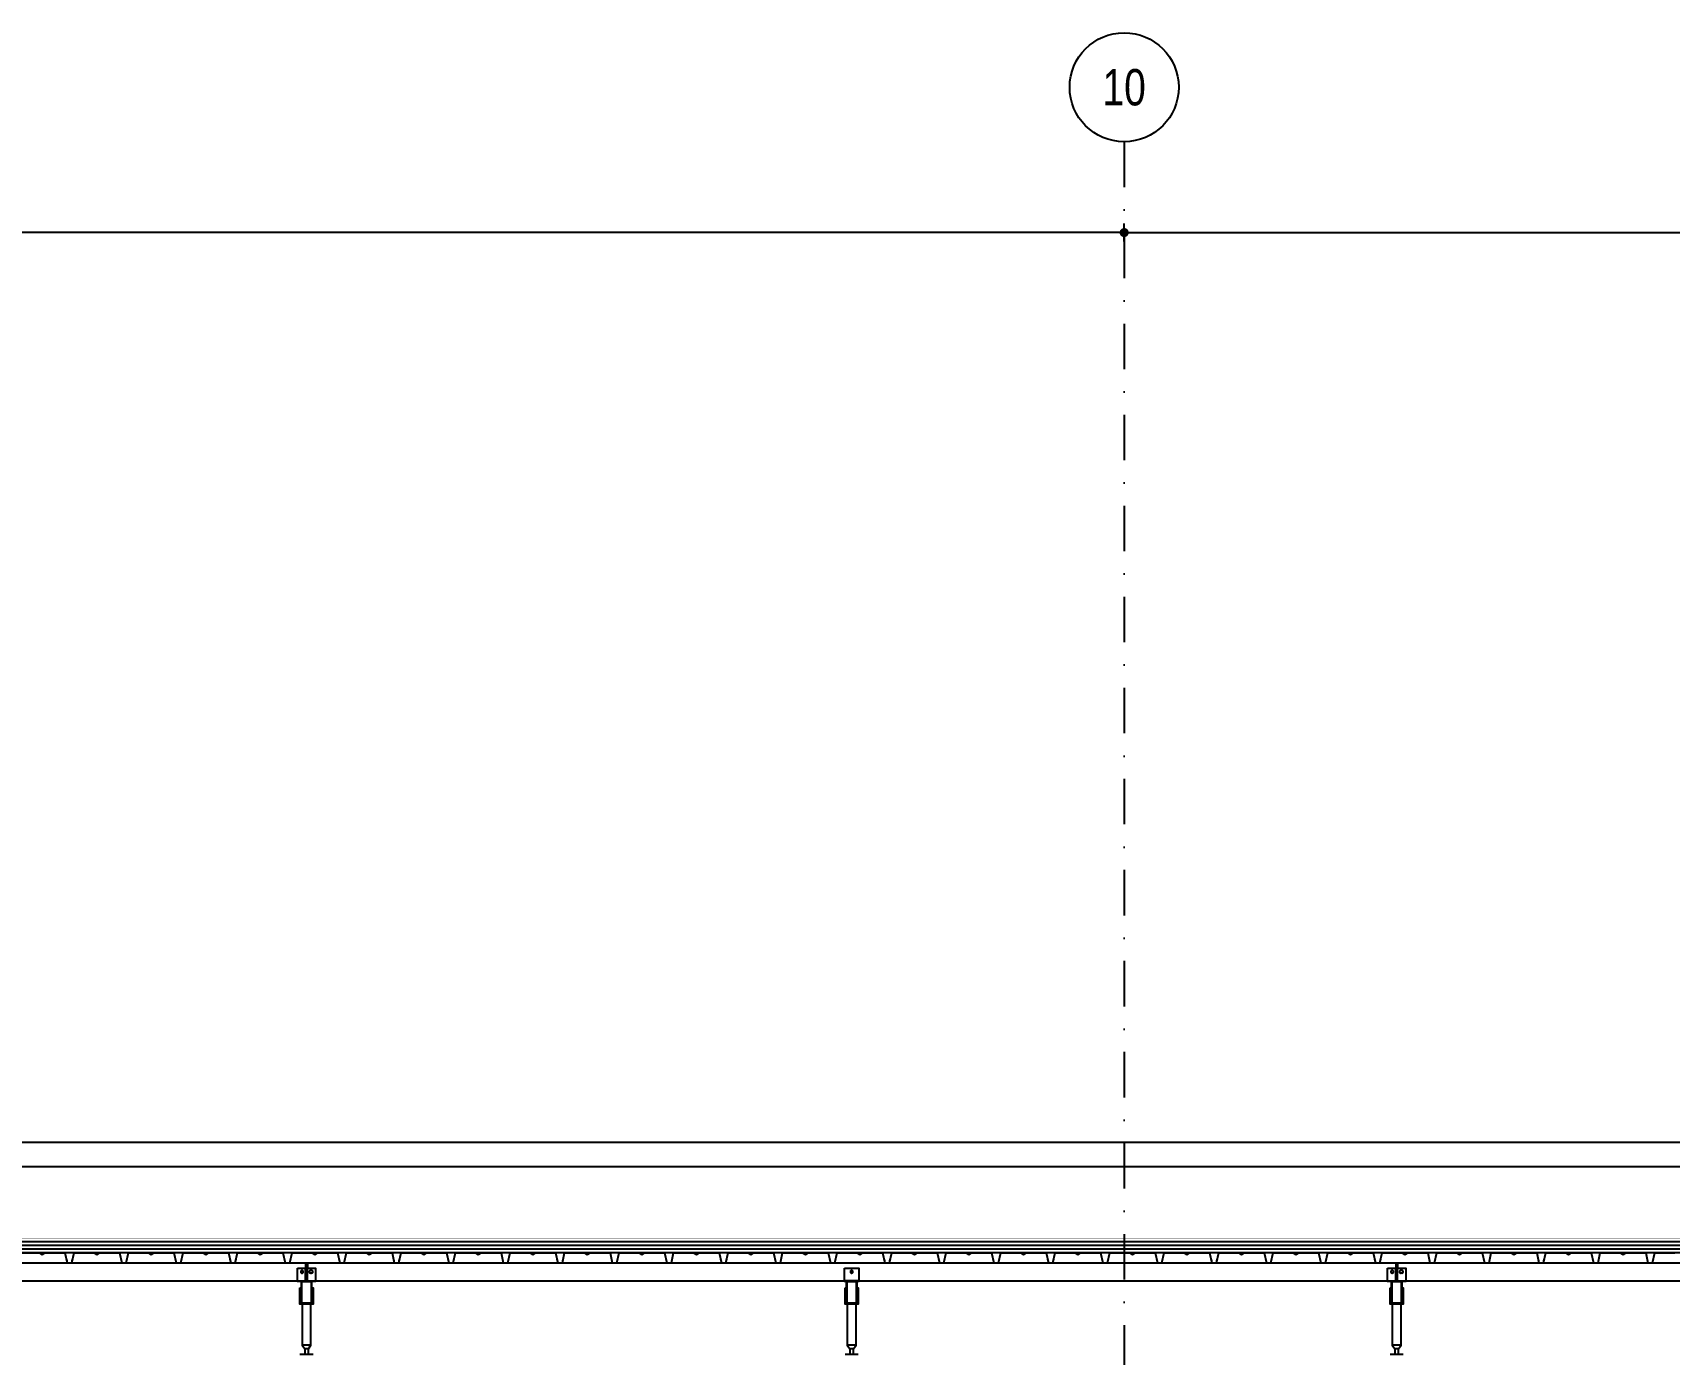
# Model space of a CAD drawing. Header units: centimetres. Extents: x 26569 to 160723, y -3143 to 14565.
# Drawn here: x 118707 to 119608, y -811 to -83 of the extents above; entities that cross this region are included whole.
import ezdxf
from ezdxf.enums import TextEntityAlignment as Align

# ---------------------------------------------------------------- set-up
doc = ezdxf.new("R2010")
doc.units = ezdxf.units.CM
doc.header["$LTSCALE"] = 100
doc.linetypes.add('DASHDOT2', pattern=[0.5, 0.25, -0.125, 0, -0.125])
doc.linetypes.add('HIDDEN', pattern=[9.525, 6.35, -3.175])
for name, color, linetype in [('A-ANNO-DIMS', 187, 'Continuous'), ('A-ANNO-GRID', 155, 'DASHDOT2'), ('A-ELEV-02', 253, 'Continuous'), ('A-ELEV-04', 250, 'Continuous'), ('A-WALL-INSL', 249, 'Continuous'), ('A-WALL-SNWPNL', 200, 'Continuous'), ('S-STEL', 3, 'Continuous')]:
    doc.layers.add(name, color=color, linetype=linetype)
doc.styles.add('Fields_100', font='act_simplex.shx', dxfattribs={"width": 0.8, "height": 20})
doc.linetypes.add('BATTING', pattern='A,0.00254,-2.54,[134,ltypeshp.shx,S=2.54,R=0,X=-2.54,Y=0],-5.08,[134,ltypeshp.shx,S=2.54,R=180,X=2.54,Y=0],-2.54', length=10.16254)
doc.dimstyles.new('FIELDS_100', dxfattribs={"dimscale": 0, "dimtxt": 20, "dimasz": 5, "dimexe": 5, "dimexo": 5, "dimgap": 5, "dimtad": 0, "dimdec": 0, "dimzin": 0, "dimdsep": 46, "dimtxsty": 'Fields_100', "dimblk": 'DOT', "dimcen": 0.09, "dimclrt": 50, "dimadec": 0, "dimazin": 0, "dimtfac": 1, "dimtdec": 0, "dimtix": 1, "dimtofl": 0, "dimtmove": 1, "dimatfit": 3, "dimfxl": 5, "dimfxlon": 1, "dimtolj": 1, "dimtzin": 0, "dimarcsym": 0})

# ---------------------------------------------------------------- blocks, each defined once
blk = doc.blocks.new('_Dot')
at = {"color": 0, "linetype": 'ByBlock', "lineweight": -2}
blk.add_line((-0.5, 0), (-1, 0), dxfattribs=at)
at = {"color": 0, "linetype": 'ByBlock', "const_width": 0.5}
blk.add_lwpolyline([(-0.25, 0, 1), (0.25, 0, 1)], format="xyb", close=True, dxfattribs=at)
blk = doc.blocks.new('*D480')
at = {"layer": 'A-ANNO-DIMS', "color": 0, "lineweight": -2, "transparency": 16777216}
for p, q in [((117507.73, -198.45), (117507.73, -188.45)), ((119307.73, -198.45), (119307.73, -188.45)), ((117512.73, -193.45), (118376.06, -193.45)), ((119302.73, -193.45), (118439.4, -193.45))]:
    blk.add_line(p, q, dxfattribs=at)
at = {"layer": 'DEFPOINTS', "color": 0, "transparency": 16777216}
for p in [(119307.73, -193.45), (117507.73, -1038.45), (119307.73, -1038.45)]:
    blk.add_point(p, dxfattribs=at)
at = {"layer": 'A-ANNO-DIMS', "color": 0, "lineweight": -2, "transparency": 16777216, "xscale": 5, "yscale": 5, "zscale": 5, "rotation": 180}
blk.add_blockref('_Dot', (117507.73, -193.45), dxfattribs=at)
at = {"layer": 'A-ANNO-DIMS', "color": 0, "lineweight": -2, "transparency": 16777216, "xscale": 5, "yscale": 5, "zscale": 5}
blk.add_blockref('_Dot', (119307.73, -193.45), dxfattribs=at)
at = {"layer": 'A-ANNO-DIMS', "color": 50, "transparency": 16777216, "insert": (118407.73, -193.45), "char_height": 20, "attachment_point": 5, "style": 'Fields_100'}
blk.add_mtext('\\A1;1800', dxfattribs=at)
blk = doc.blocks.new('*D481')
at = {"layer": 'A-ANNO-DIMS', "color": 0, "lineweight": -2, "transparency": 16777216}
for p, q in [((119307.73, -198.45), (119307.73, -188.45)), ((121107.73, -198.45), (121107.73, -188.45)), ((119312.73, -193.45), (120176.06, -193.45)), ((121102.73, -193.45), (120239.4, -193.45))]:
    blk.add_line(p, q, dxfattribs=at)
at = {"layer": 'DEFPOINTS', "color": 0, "transparency": 16777216}
for p in [(121107.73, -193.45), (119307.73, -1038.45), (121107.73, -1038.45)]:
    blk.add_point(p, dxfattribs=at)
at = {"layer": 'A-ANNO-DIMS', "color": 0, "lineweight": -2, "transparency": 16777216, "xscale": 5, "yscale": 5, "zscale": 5, "rotation": 180}
blk.add_blockref('_Dot', (119307.73, -193.45), dxfattribs=at)
at = {"layer": 'A-ANNO-DIMS', "color": 0, "lineweight": -2, "transparency": 16777216, "xscale": 5, "yscale": 5, "zscale": 5}
blk.add_blockref('_Dot', (121107.73, -193.45), dxfattribs=at)
at = {"layer": 'A-ANNO-DIMS', "color": 50, "transparency": 16777216, "insert": (120207.73, -193.45), "char_height": 20, "attachment_point": 5, "style": 'Fields_100'}
blk.add_mtext('\\A1;1800', dxfattribs=at)

msp = doc.modelspace()

# ---------------------------------------------------------------- linework, layer by layer
at = {"layer": 'A-ANNO-GRID'}
msp.add_lwpolyline([(119307.73, -143.45), (119307.73, -1876.54)], dxfattribs=at)
at = {"layer": 'A-ANNO-GRID', "linetype": 'Continuous', "ltscale": 10}
msp.add_circle((119307.73, -113.45), 30, dxfattribs=at)
at = {"layer": 'A-ELEV-02'}
for points in [[(113862.73, -760.44), (122930.23, -760.44)], [(118857.23, -760.44), (118857.23, -763.44)], [(118858.23, -760.44), (118858.23, -763.44)], [(118859.93, -764.74), (118859.91, -764.74), (118859.9, -764.74), (118859.88, -764.75), (118859.87, -764.75), (118859.85, -764.75), (118859.83, -764.75), (118859.82, -764.75), (118859.8, -764.76), (118859.79, -764.76), (118859.77, -764.76), (118859.75, -764.77), (118859.74, -764.77), (118859.72, -764.78), (118859.7, -764.78), (118859.69, -764.79), (118859.67, -764.79), (118859.66, -764.8), (118859.64, -764.81), (118859.62, -764.81), (118859.61, -764.82), (118859.59, -764.83), (118859.58, -764.84), (118859.56, -764.85), (118859.55, -764.86), (118859.53, -764.87), (118859.52, -764.88), (118859.5, -764.89), (118859.49, -764.9), (118859.47, -764.91), (118859.46, -764.92), (118859.45, -764.94), (118859.43, -764.95), (118859.42, -764.96), (118859.41, -764.98), (118859.4, -764.99), (118859.39, -765), (118859.38, -765.02), (118859.36, -765.03), (118859.35, -765.05), (118859.34, -765.06), (118859.33, -765.08), (118859.33, -765.09), (118859.32, -765.11), (118859.31, -765.12), (118859.3, -765.14), (118859.29, -765.15), (118859.29, -765.17), (118859.28, -765.19), (118859.27, -765.2), (118859.27, -765.22), (118859.26, -765.23), (118859.26, -765.25), (118859.25, -765.27), (118859.25, -765.28), (118859.24, -765.3), (118859.24, -765.32), (118859.24, -765.33), (118859.24, -765.35), (118859.23, -765.36), (118859.23, -765.38), (118859.23, -765.4), (118859.23, -765.41), (118859.23, -765.43), (118859.23, -765.44), (118859.23, -765.46), (118859.23, -765.48), (118859.23, -765.49), (118859.23, -765.51), (118859.23, -765.52), (118859.24, -765.54), (118859.24, -765.55), (118859.24, -765.57), (118859.24, -765.59), (118859.25, -765.6), (118859.25, -765.62), (118859.26, -765.64), (118859.26, -765.65), (118859.27, -765.67), (118859.27, -765.69), (118859.28, -765.7), (118859.29, -765.72), (118859.29, -765.73), (118859.3, -765.75), (118859.31, -765.77), (118859.32, -765.78), (118859.33, -765.8), (118859.33, -765.81), (118859.34, -765.83), (118859.35, -765.84), (118859.36, -765.86), (118859.38, -765.87), (118859.39, -765.89), (118859.4, -765.9), (118859.41, -765.91), (118859.42, -765.93), (118859.43, -765.94), (118859.45, -765.95), (118859.46, -765.96), (118859.47, -765.98), (118859.49, -765.99), (118859.5, -766), (118859.52, -766.01), (118859.53, -766.02), (118859.55, -766.03), (118859.56, -766.04), (118859.58, -766.05), (118859.59, -766.06), (118859.61, -766.07), (118859.62, -766.07), (118859.64, -766.08), (118859.66, -766.09), (118859.67, -766.09), (118859.69, -766.1), (118859.7, -766.11), (118859.72, -766.11), (118859.74, -766.12), (118859.75, -766.12), (118859.77, -766.13), (118859.79, -766.13), (118859.8, -766.13), (118859.82, -766.13), (118859.83, -766.14), (118859.85, -766.14), (118859.87, -766.14), (118859.88, -766.14), (118859.9, -766.14), (118859.91, -766.14), (118859.93, -766.14)], [(118860.53, -764.74), (118859.93, -764.74)], [(118860.53, -766.14), (118860.55, -766.14), (118860.56, -766.14), (118860.58, -766.14), (118860.59, -766.14), (118860.61, -766.14), (118860.62, -766.14), (118860.64, -766.13), (118860.66, -766.13), (118860.67, -766.13), (118860.69, -766.13), (118860.71, -766.12), (118860.72, -766.12), (118860.74, -766.11), (118860.76, -766.11), (118860.77, -766.1), (118860.79, -766.09), (118860.8, -766.09), (118860.82, -766.08), (118860.84, -766.07), (118860.85, -766.07), (118860.87, -766.06), (118860.88, -766.05), (118860.9, -766.04), (118860.91, -766.03), (118860.93, -766.02), (118860.94, -766.01), (118860.96, -766), (118860.97, -765.99), (118860.98, -765.98), (118861, -765.96), (118861.01, -765.95), (118861.02, -765.94), (118861.04, -765.93), (118861.05, -765.91), (118861.06, -765.9), (118861.07, -765.89), (118861.08, -765.87), (118861.1, -765.86), (118861.11, -765.84), (118861.12, -765.83), (118861.13, -765.81), (118861.13, -765.8), (118861.14, -765.78), (118861.15, -765.77), (118861.16, -765.75), (118861.17, -765.73), (118861.17, -765.72), (118861.18, -765.7), (118861.19, -765.69), (118861.19, -765.67), (118861.2, -765.65), (118861.2, -765.64), (118861.21, -765.62), (118861.21, -765.6), (118861.21, -765.59), (118861.22, -765.57), (118861.22, -765.55), (118861.22, -765.54), (118861.23, -765.52), (118861.23, -765.51), (118861.23, -765.49), (118861.23, -765.48), (118861.23, -765.46), (118861.23, -765.44), (118861.23, -765.43), (118861.23, -765.41), (118861.23, -765.4), (118861.23, -765.38), (118861.23, -765.36), (118861.22, -765.35), (118861.22, -765.33), (118861.22, -765.32), (118861.21, -765.3), (118861.21, -765.28), (118861.21, -765.27), (118861.2, -765.25), (118861.2, -765.23), (118861.19, -765.22), (118861.19, -765.2), (118861.18, -765.19), (118861.17, -765.17), (118861.17, -765.15), (118861.16, -765.14), (118861.15, -765.12), (118861.14, -765.11), (118861.13, -765.09), (118861.13, -765.08), (118861.12, -765.06), (118861.11, -765.05), (118861.1, -765.03), (118861.08, -765.02), (118861.07, -765), (118861.06, -764.99), (118861.05, -764.98), (118861.04, -764.96), (118861.02, -764.95), (118861.01, -764.94), (118861, -764.92), (118860.98, -764.91), (118860.97, -764.9), (118860.96, -764.89), (118860.94, -764.88), (118860.93, -764.87), (118860.91, -764.86), (118860.9, -764.85), (118860.88, -764.84), (118860.87, -764.83), (118860.85, -764.82), (118860.84, -764.81), (118860.82, -764.81), (118860.8, -764.8), (118860.79, -764.79), (118860.77, -764.79), (118860.76, -764.78), (118860.74, -764.78), (118860.72, -764.77), (118860.71, -764.77), (118860.69, -764.76), (118860.67, -764.76), (118860.66, -764.76), (118860.64, -764.75), (118860.62, -764.75), (118860.61, -764.75), (118860.59, -764.75), (118860.58, -764.75), (118860.56, -764.74), (118860.55, -764.74), (118860.53, -764.74)], [(119457.23, -760.44), (119457.23, -763.44)], [(119458.23, -760.44), (119458.23, -763.44)], [(119459.93, -764.74), (119459.91, -764.74), (119459.9, -764.74), (119459.88, -764.75), (119459.87, -764.75), (119459.85, -764.75), (119459.83, -764.75), (119459.82, -764.75), (119459.8, -764.76), (119459.79, -764.76), (119459.77, -764.76), (119459.75, -764.77), (119459.74, -764.77), (119459.72, -764.78), (119459.7, -764.78), (119459.69, -764.79), (119459.67, -764.79), (119459.66, -764.8), (119459.64, -764.81), (119459.62, -764.81), (119459.61, -764.82), (119459.59, -764.83), (119459.58, -764.84), (119459.56, -764.85), (119459.55, -764.86), (119459.53, -764.87), (119459.52, -764.88), (119459.5, -764.89), (119459.49, -764.9), (119459.47, -764.91), (119459.46, -764.92), (119459.45, -764.94), (119459.43, -764.95), (119459.42, -764.96), (119459.41, -764.98), (119459.4, -764.99), (119459.39, -765), (119459.38, -765.02), (119459.36, -765.03), (119459.35, -765.05), (119459.34, -765.06), (119459.33, -765.08), (119459.33, -765.09), (119459.32, -765.11), (119459.31, -765.12), (119459.3, -765.14), (119459.29, -765.15), (119459.29, -765.17), (119459.28, -765.19), (119459.27, -765.2), (119459.27, -765.22), (119459.26, -765.23), (119459.26, -765.25), (119459.25, -765.27), (119459.25, -765.28), (119459.24, -765.3), (119459.24, -765.32), (119459.24, -765.33), (119459.24, -765.35), (119459.23, -765.36), (119459.23, -765.38), (119459.23, -765.4), (119459.23, -765.41), (119459.23, -765.43), (119459.23, -765.44), (119459.23, -765.46), (119459.23, -765.48), (119459.23, -765.49), (119459.23, -765.51), (119459.23, -765.52), (119459.24, -765.54), (119459.24, -765.55), (119459.24, -765.57), (119459.24, -765.59), (119459.25, -765.6), (119459.25, -765.62), (119459.26, -765.64), (119459.26, -765.65), (119459.27, -765.67), (119459.27, -765.69), (119459.28, -765.7), (119459.29, -765.72), (119459.29, -765.73), (119459.3, -765.75), (119459.31, -765.77), (119459.32, -765.78), (119459.33, -765.8), (119459.33, -765.81), (119459.34, -765.83), (119459.35, -765.84), (119459.36, -765.86), (119459.38, -765.87), (119459.39, -765.89), (119459.4, -765.9), (119459.41, -765.91), (119459.42, -765.93), (119459.43, -765.94), (119459.45, -765.95), (119459.46, -765.96), (119459.47, -765.98), (119459.49, -765.99), (119459.5, -766), (119459.52, -766.01), (119459.53, -766.02), (119459.55, -766.03), (119459.56, -766.04), (119459.58, -766.05), (119459.59, -766.06), (119459.61, -766.07), (119459.62, -766.07), (119459.64, -766.08), (119459.66, -766.09), (119459.67, -766.09), (119459.69, -766.1), (119459.7, -766.11), (119459.72, -766.11), (119459.74, -766.12), (119459.75, -766.12), (119459.77, -766.13), (119459.79, -766.13), (119459.8, -766.13), (119459.82, -766.13), (119459.83, -766.14), (119459.85, -766.14), (119459.87, -766.14), (119459.88, -766.14), (119459.9, -766.14), (119459.91, -766.14), (119459.93, -766.14)], [(119460.53, -764.74), (119459.93, -764.74)], [(119460.53, -766.14), (119460.55, -766.14), (119460.56, -766.14), (119460.58, -766.14), (119460.59, -766.14), (119460.61, -766.14), (119460.62, -766.14), (119460.64, -766.13), (119460.66, -766.13), (119460.67, -766.13), (119460.69, -766.13), (119460.71, -766.12), (119460.72, -766.12), (119460.74, -766.11), (119460.76, -766.11), (119460.77, -766.1), (119460.79, -766.09), (119460.8, -766.09), (119460.82, -766.08), (119460.84, -766.07), (119460.85, -766.07), (119460.87, -766.06), (119460.88, -766.05), (119460.9, -766.04), (119460.91, -766.03), (119460.93, -766.02), (119460.94, -766.01), (119460.96, -766), (119460.97, -765.99), (119460.98, -765.98), (119461, -765.96), (119461.01, -765.95), (119461.02, -765.94), (119461.04, -765.93), (119461.05, -765.91), (119461.06, -765.9), (119461.07, -765.89), (119461.08, -765.87), (119461.1, -765.86), (119461.11, -765.84), (119461.12, -765.83), (119461.13, -765.81), (119461.13, -765.8), (119461.14, -765.78), (119461.15, -765.77), (119461.16, -765.75), (119461.17, -765.73), (119461.17, -765.72), (119461.18, -765.7), (119461.19, -765.69), (119461.19, -765.67), (119461.2, -765.65), (119461.2, -765.64), (119461.21, -765.62), (119461.21, -765.6), (119461.21, -765.59), (119461.22, -765.57), (119461.22, -765.55), (119461.22, -765.54), (119461.23, -765.52), (119461.23, -765.51), (119461.23, -765.49), (119461.23, -765.48), (119461.23, -765.46), (119461.23, -765.44), (119461.23, -765.43), (119461.23, -765.41), (119461.23, -765.4), (119461.23, -765.38), (119461.23, -765.36), (119461.22, -765.35), (119461.22, -765.33), (119461.22, -765.32), (119461.21, -765.3), (119461.21, -765.28), (119461.21, -765.27), (119461.2, -765.25), (119461.2, -765.23), (119461.19, -765.22), (119461.19, -765.2), (119461.18, -765.19), (119461.17, -765.17), (119461.17, -765.15), (119461.16, -765.14), (119461.15, -765.12), (119461.14, -765.11), (119461.13, -765.09), (119461.13, -765.08), (119461.12, -765.06), (119461.11, -765.05), (119461.1, -765.03), (119461.08, -765.02), (119461.07, -765), (119461.06, -764.99), (119461.05, -764.98), (119461.04, -764.96), (119461.02, -764.95), (119461.01, -764.94), (119461, -764.92), (119460.98, -764.91), (119460.97, -764.9), (119460.96, -764.89), (119460.94, -764.88), (119460.93, -764.87), (119460.91, -764.86), (119460.9, -764.85), (119460.88, -764.84), (119460.87, -764.83), (119460.85, -764.82), (119460.84, -764.81), (119460.82, -764.81), (119460.8, -764.8), (119460.79, -764.79), (119460.77, -764.79), (119460.76, -764.78), (119460.74, -764.78), (119460.72, -764.77), (119460.71, -764.77), (119460.69, -764.76), (119460.67, -764.76), (119460.66, -764.76), (119460.64, -764.75), (119460.62, -764.75), (119460.61, -764.75), (119460.59, -764.75), (119460.58, -764.75), (119460.56, -764.74), (119460.55, -764.74), (119460.53, -764.74)], [(113862.73, -770.44), (122930.23, -770.44)], [(118852.73, -770.44), (118862.73, -770.44)], [(118860.53, -766.14), (118859.93, -766.14)], [(119161.73, -770.44), (119153.73, -770.44)], [(119452.73, -770.44), (119462.73, -770.44)], [(119460.53, -766.14), (119459.93, -766.14)], [(118854.13, -776.04), (118854.63, -776.04)], [(118854.13, -777.44), (118854.63, -777.44)], [(118855.31, -783.24), (118855.31, -805.84), (118856.73, -807.84), (118856.73, -810.84)], [(118858.73, -810.84), (118858.73, -807.84), (118860.14, -805.84), (118860.14, -783.24)], [(118860.83, -776.04), (118861.33, -776.04)], [(118860.83, -777.44), (118861.33, -777.44)], [(119154.13, -776.04), (119154.63, -776.04)], [(119154.13, -777.44), (119154.63, -777.44)], [(119155.31, -783.24), (119155.31, -805.84), (119156.73, -807.84), (119156.73, -810.84)], [(119158.73, -810.84), (119158.73, -807.84), (119160.14, -805.84), (119160.14, -783.24)], [(119160.83, -776.04), (119161.33, -776.04)], [(119160.83, -777.44), (119161.33, -777.44)], [(119454.13, -776.04), (119454.63, -776.04)], [(119454.13, -777.44), (119454.63, -777.44)], [(119455.31, -783.24), (119455.31, -805.84), (119456.73, -807.84), (119456.73, -810.84)], [(119458.73, -810.84), (119458.73, -807.84), (119460.14, -805.84), (119460.14, -783.24)], [(119460.83, -776.04), (119461.33, -776.04)], [(119460.83, -777.44), (119461.33, -777.44)], [(118860.14, -805.84), (118855.31, -805.84)], [(118858.73, -807.84), (118856.73, -807.84)], [(119160.14, -805.84), (119155.31, -805.84)], [(119158.73, -807.84), (119156.73, -807.84)], [(119460.14, -805.84), (119455.31, -805.84)], [(119458.73, -807.84), (119456.73, -807.84)], [(118854.13, -810.84), (118861.33, -810.84)], [(119154.13, -810.84), (119161.33, -810.84)], [(119454.13, -810.84), (119461.33, -810.84)]]:
    msp.add_lwpolyline(points, dxfattribs=at)
for points in [[(118852.73, -763.44), (118862.73, -763.44), (118862.73, -770.74), (118852.73, -770.74)], [(118855.93, -765.44), (118855.93, -765.43), (118855.93, -765.41), (118855.93, -765.4), (118855.93, -765.38), (118855.93, -765.36), (118855.92, -765.35), (118855.92, -765.33), (118855.92, -765.32), (118855.91, -765.3), (118855.91, -765.28), (118855.91, -765.27), (118855.9, -765.25), (118855.9, -765.23), (118855.89, -765.22), (118855.89, -765.2), (118855.88, -765.19), (118855.87, -765.17), (118855.87, -765.15), (118855.86, -765.14), (118855.85, -765.12), (118855.84, -765.11), (118855.83, -765.09), (118855.83, -765.08), (118855.82, -765.06), (118855.81, -765.05), (118855.8, -765.03), (118855.78, -765.02), (118855.77, -765), (118855.76, -764.99), (118855.75, -764.98), (118855.74, -764.96), (118855.72, -764.95), (118855.71, -764.94), (118855.7, -764.92), (118855.68, -764.91), (118855.67, -764.9), (118855.66, -764.89), (118855.64, -764.88), (118855.63, -764.87), (118855.61, -764.86), (118855.6, -764.85), (118855.58, -764.84), (118855.57, -764.83), (118855.55, -764.82), (118855.54, -764.81), (118855.52, -764.81), (118855.5, -764.8), (118855.49, -764.79), (118855.47, -764.79), (118855.46, -764.78), (118855.44, -764.78), (118855.42, -764.77), (118855.41, -764.77), (118855.39, -764.76), (118855.37, -764.76), (118855.36, -764.76), (118855.34, -764.75), (118855.32, -764.75), (118855.31, -764.75), (118855.29, -764.75), (118855.28, -764.75), (118855.26, -764.74), (118855.25, -764.74), (118855.23, -764.74), (118855.21, -764.74), (118855.2, -764.74), (118855.18, -764.75), (118855.17, -764.75), (118855.15, -764.75), (118855.13, -764.75), (118855.12, -764.75), (118855.1, -764.76), (118855.09, -764.76), (118855.07, -764.76), (118855.05, -764.77), (118855.04, -764.77), (118855.02, -764.78), (118855, -764.78), (118854.99, -764.79), (118854.97, -764.79), (118854.96, -764.8), (118854.94, -764.81), (118854.92, -764.81), (118854.91, -764.82), (118854.89, -764.83), (118854.88, -764.84), (118854.86, -764.85), (118854.85, -764.86), (118854.83, -764.87), (118854.82, -764.88), (118854.8, -764.89), (118854.79, -764.9), (118854.77, -764.91), (118854.76, -764.92), (118854.75, -764.94), (118854.73, -764.95), (118854.72, -764.96), (118854.71, -764.98), (118854.7, -764.99), (118854.69, -765), (118854.68, -765.02), (118854.66, -765.03), (118854.65, -765.05), (118854.64, -765.06), (118854.63, -765.08), (118854.63, -765.09), (118854.62, -765.11), (118854.61, -765.12), (118854.6, -765.14), (118854.59, -765.15), (118854.59, -765.17), (118854.58, -765.19), (118854.57, -765.2), (118854.57, -765.22), (118854.56, -765.23), (118854.56, -765.25), (118854.55, -765.27), (118854.55, -765.28), (118854.54, -765.3), (118854.54, -765.32), (118854.54, -765.33), (118854.54, -765.35), (118854.53, -765.36), (118854.53, -765.38), (118854.53, -765.4), (118854.53, -765.41), (118854.53, -765.43), (118854.53, -765.44), (118854.53, -765.46), (118854.53, -765.48), (118854.53, -765.49), (118854.53, -765.51), (118854.53, -765.52), (118854.54, -765.54), (118854.54, -765.55), (118854.54, -765.57), (118854.54, -765.59), (118854.55, -765.6), (118854.55, -765.62), (118854.56, -765.64), (118854.56, -765.65), (118854.57, -765.67), (118854.57, -765.69), (118854.58, -765.7), (118854.59, -765.72), (118854.59, -765.73), (118854.6, -765.75), (118854.61, -765.77), (118854.62, -765.78), (118854.63, -765.8), (118854.63, -765.81), (118854.64, -765.83), (118854.65, -765.84), (118854.66, -765.86), (118854.68, -765.87), (118854.69, -765.89), (118854.7, -765.9), (118854.71, -765.91), (118854.72, -765.93), (118854.73, -765.94), (118854.75, -765.95), (118854.76, -765.96), (118854.77, -765.98), (118854.79, -765.99), (118854.8, -766), (118854.82, -766.01), (118854.83, -766.02), (118854.85, -766.03), (118854.86, -766.04), (118854.88, -766.05), (118854.89, -766.06), (118854.91, -766.07), (118854.92, -766.07), (118854.94, -766.08), (118854.96, -766.09), (118854.97, -766.09), (118854.99, -766.1), (118855, -766.11), (118855.02, -766.11), (118855.04, -766.12), (118855.05, -766.12), (118855.07, -766.13), (118855.09, -766.13), (118855.1, -766.13), (118855.12, -766.13), (118855.13, -766.14), (118855.15, -766.14), (118855.17, -766.14), (118855.18, -766.14), (118855.2, -766.14), (118855.21, -766.14), (118855.23, -766.14), (118855.25, -766.14), (118855.26, -766.14), (118855.28, -766.14), (118855.29, -766.14), (118855.31, -766.14), (118855.32, -766.14), (118855.34, -766.13), (118855.36, -766.13), (118855.37, -766.13), (118855.39, -766.13), (118855.41, -766.12), (118855.42, -766.12), (118855.44, -766.11), (118855.46, -766.11), (118855.47, -766.1), (118855.49, -766.09), (118855.5, -766.09), (118855.52, -766.08), (118855.54, -766.07), (118855.55, -766.07), (118855.57, -766.06), (118855.58, -766.05), (118855.6, -766.04), (118855.61, -766.03), (118855.63, -766.02), (118855.64, -766.01), (118855.66, -766), (118855.67, -765.99), (118855.68, -765.98), (118855.7, -765.96), (118855.71, -765.95), (118855.72, -765.94), (118855.74, -765.93), (118855.75, -765.91), (118855.76, -765.9), (118855.77, -765.89), (118855.78, -765.87), (118855.8, -765.86), (118855.81, -765.84), (118855.82, -765.83), (118855.83, -765.81), (118855.83, -765.8), (118855.84, -765.78), (118855.85, -765.77), (118855.86, -765.75), (118855.87, -765.73), (118855.87, -765.72), (118855.88, -765.7), (118855.89, -765.69), (118855.89, -765.67), (118855.9, -765.65), (118855.9, -765.64), (118855.91, -765.62), (118855.91, -765.6), (118855.91, -765.59), (118855.92, -765.57), (118855.92, -765.55), (118855.92, -765.54), (118855.93, -765.52), (118855.93, -765.51), (118855.93, -765.49), (118855.93, -765.48), (118855.93, -765.46)], [(119153.73, -763.44), (119161.73, -763.44), (119161.73, -770.74), (119153.73, -770.74)], [(119158.43, -765.44), (119158.43, -765.43), (119158.43, -765.41), (119158.43, -765.4), (119158.43, -765.38), (119158.43, -765.36), (119158.42, -765.35), (119158.42, -765.33), (119158.42, -765.32), (119158.42, -765.3), (119158.41, -765.28), (119158.41, -765.27), (119158.4, -765.25), (119158.4, -765.23), (119158.39, -765.22), (119158.39, -765.2), (119158.38, -765.19), (119158.37, -765.17), (119158.37, -765.15), (119158.36, -765.14), (119158.35, -765.12), (119158.34, -765.11), (119158.33, -765.09), (119158.33, -765.08), (119158.32, -765.06), (119158.31, -765.05), (119158.3, -765.03), (119158.28, -765.02), (119158.27, -765), (119158.26, -764.99), (119158.25, -764.98), (119158.24, -764.96), (119158.22, -764.95), (119158.21, -764.94), (119158.2, -764.92), (119158.19, -764.91), (119158.17, -764.9), (119158.16, -764.89), (119158.14, -764.88), (119158.13, -764.87), (119158.11, -764.86), (119158.1, -764.85), (119158.08, -764.84), (119158.07, -764.83), (119158.05, -764.82), (119158.04, -764.81), (119158.02, -764.81), (119158, -764.8), (119157.99, -764.79), (119157.97, -764.79), (119157.96, -764.78), (119157.94, -764.78), (119157.92, -764.77), (119157.91, -764.77), (119157.89, -764.76), (119157.87, -764.76), (119157.86, -764.76), (119157.84, -764.75), (119157.82, -764.75), (119157.81, -764.75), (119157.79, -764.75), (119157.78, -764.75), (119157.76, -764.74), (119157.75, -764.74), (119157.73, -764.74), (119157.71, -764.74), (119157.7, -764.74), (119157.68, -764.75), (119157.67, -764.75), (119157.65, -764.75), (119157.63, -764.75), (119157.62, -764.75), (119157.6, -764.76), (119157.59, -764.76), (119157.57, -764.76), (119157.55, -764.77), (119157.54, -764.77), (119157.52, -764.78), (119157.5, -764.78), (119157.49, -764.79), (119157.47, -764.79), (119157.46, -764.8), (119157.44, -764.81), (119157.42, -764.81), (119157.41, -764.82), (119157.39, -764.83), (119157.38, -764.84), (119157.36, -764.85), (119157.35, -764.86), (119157.33, -764.87), (119157.32, -764.88), (119157.3, -764.89), (119157.29, -764.9), (119157.27, -764.91), (119157.26, -764.92), (119157.25, -764.94), (119157.23, -764.95), (119157.22, -764.96), (119157.21, -764.98), (119157.2, -764.99), (119157.19, -765), (119157.18, -765.02), (119157.16, -765.03), (119157.15, -765.05), (119157.14, -765.06), (119157.13, -765.08), (119157.13, -765.09), (119157.12, -765.11), (119157.11, -765.12), (119157.1, -765.14), (119157.09, -765.15), (119157.09, -765.17), (119157.08, -765.19), (119157.07, -765.2), (119157.07, -765.22), (119157.06, -765.23), (119157.06, -765.25), (119157.05, -765.27), (119157.05, -765.28), (119157.04, -765.3), (119157.04, -765.32), (119157.04, -765.33), (119157.04, -765.35), (119157.03, -765.36), (119157.03, -765.38), (119157.03, -765.4), (119157.03, -765.41), (119157.03, -765.43), (119157.03, -765.44), (119157.03, -765.46), (119157.03, -765.47), (119157.03, -765.49), (119157.03, -765.51), (119157.03, -765.52), (119157.04, -765.54), (119157.04, -765.55), (119157.04, -765.57), (119157.04, -765.59), (119157.05, -765.6), (119157.05, -765.62), (119157.06, -765.64), (119157.06, -765.65), (119157.07, -765.67), (119157.07, -765.69), (119157.08, -765.7), (119157.09, -765.72), (119157.09, -765.73), (119157.1, -765.75), (119157.11, -765.77), (119157.12, -765.78), (119157.13, -765.8), (119157.13, -765.81), (119157.14, -765.83), (119157.15, -765.84), (119157.16, -765.86), (119157.18, -765.87), (119157.19, -765.88), (119157.2, -765.9), (119157.21, -765.91), (119157.22, -765.93), (119157.23, -765.94), (119157.25, -765.95), (119157.26, -765.96), (119157.27, -765.98), (119157.29, -765.99), (119157.3, -766), (119157.32, -766.01), (119157.33, -766.02), (119157.35, -766.03), (119157.36, -766.04), (119157.38, -766.05), (119157.39, -766.06), (119157.41, -766.07), (119157.42, -766.07), (119157.44, -766.08), (119157.46, -766.09), (119157.47, -766.09), (119157.49, -766.1), (119157.5, -766.11), (119157.52, -766.11), (119157.54, -766.12), (119157.55, -766.12), (119157.57, -766.13), (119157.59, -766.13), (119157.6, -766.13), (119157.62, -766.13), (119157.63, -766.14), (119157.65, -766.14), (119157.67, -766.14), (119157.68, -766.14), (119157.7, -766.14), (119157.71, -766.14), (119157.73, -766.14), (119157.75, -766.14), (119157.76, -766.14), (119157.78, -766.14), (119157.79, -766.14), (119157.81, -766.14), (119157.82, -766.14), (119157.84, -766.13), (119157.86, -766.13), (119157.87, -766.13), (119157.89, -766.13), (119157.91, -766.12), (119157.92, -766.12), (119157.94, -766.11), (119157.96, -766.11), (119157.97, -766.1), (119157.99, -766.09), (119158, -766.09), (119158.02, -766.08), (119158.04, -766.07), (119158.05, -766.07), (119158.07, -766.06), (119158.08, -766.05), (119158.1, -766.04), (119158.11, -766.03), (119158.13, -766.02), (119158.14, -766.01), (119158.16, -766), (119158.17, -765.99), (119158.19, -765.98), (119158.2, -765.96), (119158.21, -765.95), (119158.22, -765.94), (119158.24, -765.93), (119158.25, -765.91), (119158.26, -765.9), (119158.27, -765.88), (119158.28, -765.87), (119158.3, -765.86), (119158.31, -765.84), (119158.32, -765.83), (119158.33, -765.81), (119158.33, -765.8), (119158.34, -765.78), (119158.35, -765.77), (119158.36, -765.75), (119158.37, -765.73), (119158.37, -765.72), (119158.38, -765.7), (119158.39, -765.69), (119158.39, -765.67), (119158.4, -765.65), (119158.4, -765.64), (119158.41, -765.62), (119158.41, -765.6), (119158.42, -765.59), (119158.42, -765.57), (119158.42, -765.55), (119158.42, -765.54), (119158.43, -765.52), (119158.43, -765.51), (119158.43, -765.49), (119158.43, -765.47), (119158.43, -765.46)], [(119452.73, -763.44), (119462.73, -763.44), (119462.73, -770.74), (119452.73, -770.74)], [(119455.93, -765.44), (119455.93, -765.43), (119455.93, -765.41), (119455.93, -765.4), (119455.93, -765.38), (119455.93, -765.36), (119455.92, -765.35), (119455.92, -765.33), (119455.92, -765.32), (119455.91, -765.3), (119455.91, -765.28), (119455.91, -765.27), (119455.9, -765.25), (119455.9, -765.23), (119455.89, -765.22), (119455.89, -765.2), (119455.88, -765.19), (119455.87, -765.17), (119455.87, -765.15), (119455.86, -765.14), (119455.85, -765.12), (119455.84, -765.11), (119455.83, -765.09), (119455.83, -765.08), (119455.82, -765.06), (119455.81, -765.05), (119455.8, -765.03), (119455.78, -765.02), (119455.77, -765), (119455.76, -764.99), (119455.75, -764.98), (119455.74, -764.96), (119455.72, -764.95), (119455.71, -764.94), (119455.7, -764.92), (119455.68, -764.91), (119455.67, -764.9), (119455.66, -764.89), (119455.64, -764.88), (119455.63, -764.87), (119455.61, -764.86), (119455.6, -764.85), (119455.58, -764.84), (119455.57, -764.83), (119455.55, -764.82), (119455.54, -764.81), (119455.52, -764.81), (119455.5, -764.8), (119455.49, -764.79), (119455.47, -764.79), (119455.46, -764.78), (119455.44, -764.78), (119455.42, -764.77), (119455.41, -764.77), (119455.39, -764.76), (119455.37, -764.76), (119455.36, -764.76), (119455.34, -764.75), (119455.32, -764.75), (119455.31, -764.75), (119455.29, -764.75), (119455.28, -764.75), (119455.26, -764.74), (119455.25, -764.74), (119455.23, -764.74), (119455.21, -764.74), (119455.2, -764.74), (119455.18, -764.75), (119455.17, -764.75), (119455.15, -764.75), (119455.13, -764.75), (119455.12, -764.75), (119455.1, -764.76), (119455.09, -764.76), (119455.07, -764.76), (119455.05, -764.77), (119455.04, -764.77), (119455.02, -764.78), (119455, -764.78), (119454.99, -764.79), (119454.97, -764.79), (119454.96, -764.8), (119454.94, -764.81), (119454.92, -764.81), (119454.91, -764.82), (119454.89, -764.83), (119454.88, -764.84), (119454.86, -764.85), (119454.85, -764.86), (119454.83, -764.87), (119454.82, -764.88), (119454.8, -764.89), (119454.79, -764.9), (119454.77, -764.91), (119454.76, -764.92), (119454.75, -764.94), (119454.73, -764.95), (119454.72, -764.96), (119454.71, -764.98), (119454.7, -764.99), (119454.69, -765), (119454.68, -765.02), (119454.66, -765.03), (119454.65, -765.05), (119454.64, -765.06), (119454.63, -765.08), (119454.63, -765.09), (119454.62, -765.11), (119454.61, -765.12), (119454.6, -765.14), (119454.59, -765.15), (119454.59, -765.17), (119454.58, -765.19), (119454.57, -765.2), (119454.57, -765.22), (119454.56, -765.23), (119454.56, -765.25), (119454.55, -765.27), (119454.55, -765.28), (119454.54, -765.3), (119454.54, -765.32), (119454.54, -765.33), (119454.54, -765.35), (119454.53, -765.36), (119454.53, -765.38), (119454.53, -765.4), (119454.53, -765.41), (119454.53, -765.43), (119454.53, -765.44), (119454.53, -765.46), (119454.53, -765.48), (119454.53, -765.49), (119454.53, -765.51), (119454.53, -765.52), (119454.54, -765.54), (119454.54, -765.55), (119454.54, -765.57), (119454.54, -765.59), (119454.55, -765.6), (119454.55, -765.62), (119454.56, -765.64), (119454.56, -765.65), (119454.57, -765.67), (119454.57, -765.69), (119454.58, -765.7), (119454.59, -765.72), (119454.59, -765.73), (119454.6, -765.75), (119454.61, -765.77), (119454.62, -765.78), (119454.63, -765.8), (119454.63, -765.81), (119454.64, -765.83), (119454.65, -765.84), (119454.66, -765.86), (119454.68, -765.87), (119454.69, -765.89), (119454.7, -765.9), (119454.71, -765.91), (119454.72, -765.93), (119454.73, -765.94), (119454.75, -765.95), (119454.76, -765.96), (119454.77, -765.98), (119454.79, -765.99), (119454.8, -766), (119454.82, -766.01), (119454.83, -766.02), (119454.85, -766.03), (119454.86, -766.04), (119454.88, -766.05), (119454.89, -766.06), (119454.91, -766.07), (119454.92, -766.07), (119454.94, -766.08), (119454.96, -766.09), (119454.97, -766.09), (119454.99, -766.1), (119455, -766.11), (119455.02, -766.11), (119455.04, -766.12), (119455.05, -766.12), (119455.07, -766.13), (119455.09, -766.13), (119455.1, -766.13), (119455.12, -766.13), (119455.13, -766.14), (119455.15, -766.14), (119455.17, -766.14), (119455.18, -766.14), (119455.2, -766.14), (119455.21, -766.14), (119455.23, -766.14), (119455.25, -766.14), (119455.26, -766.14), (119455.28, -766.14), (119455.29, -766.14), (119455.31, -766.14), (119455.32, -766.14), (119455.34, -766.13), (119455.36, -766.13), (119455.37, -766.13), (119455.39, -766.13), (119455.41, -766.12), (119455.42, -766.12), (119455.44, -766.11), (119455.46, -766.11), (119455.47, -766.1), (119455.49, -766.09), (119455.5, -766.09), (119455.52, -766.08), (119455.54, -766.07), (119455.55, -766.07), (119455.57, -766.06), (119455.58, -766.05), (119455.6, -766.04), (119455.61, -766.03), (119455.63, -766.02), (119455.64, -766.01), (119455.66, -766), (119455.67, -765.99), (119455.68, -765.98), (119455.7, -765.96), (119455.71, -765.95), (119455.72, -765.94), (119455.74, -765.93), (119455.75, -765.91), (119455.76, -765.9), (119455.77, -765.89), (119455.78, -765.87), (119455.8, -765.86), (119455.81, -765.84), (119455.82, -765.83), (119455.83, -765.81), (119455.83, -765.8), (119455.84, -765.78), (119455.85, -765.77), (119455.86, -765.75), (119455.87, -765.73), (119455.87, -765.72), (119455.88, -765.7), (119455.89, -765.69), (119455.89, -765.67), (119455.9, -765.65), (119455.9, -765.64), (119455.91, -765.62), (119455.91, -765.6), (119455.91, -765.59), (119455.92, -765.57), (119455.92, -765.55), (119455.92, -765.54), (119455.93, -765.52), (119455.93, -765.51), (119455.93, -765.49), (119455.93, -765.48), (119455.93, -765.46)], [(118854.13, -774.24), (118854.63, -774.24), (118854.63, -782.74), (118860.83, -782.74), (118860.83, -774.24), (118861.33, -774.24), (118861.33, -783.24), (118854.13, -783.24)], [(119154.13, -774.24), (119154.63, -774.24), (119154.63, -782.74), (119160.83, -782.74), (119160.83, -774.24), (119161.33, -774.24), (119161.33, -783.24), (119154.13, -783.24)], [(119454.13, -774.24), (119454.63, -774.24), (119454.63, -782.74), (119460.83, -782.74), (119460.83, -774.24), (119461.33, -774.24), (119461.33, -783.24), (119454.13, -783.24)]]:
    msp.add_lwpolyline(points, close=True, dxfattribs=at)
at = {"layer": 'A-ELEV-02', "linetype": 'HIDDEN', "ltscale": 0.1}
for points in [[(118857.23, -770.44), (118857.23, -763.44)], [(118858.23, -770.44), (118858.23, -763.44)], [(119457.23, -770.44), (119457.23, -763.44)], [(119458.23, -770.44), (119458.23, -763.44)]]:
    msp.add_lwpolyline(points, dxfattribs=at)
at = {"layer": 'A-ELEV-04'}
for p, q in [((122968.28, -694.3), (103052.48, -694.3)), ((104871.32, -707.43), (122929.69, -707.43))]:
    msp.add_line(p, q, dxfattribs=at)
at = {"layer": 'A-WALL-INSL', "ltscale": 0.002, "const_width": 0.2}
msp.add_lwpolyline([(122937.73, -746.94), (104865.23, -746.94)], dxfattribs=at)
at = {"layer": 'A-WALL-INSL', "linetype": 'BATTING', "ltscale": 0.002}
for points in [[(122937.73, -748.94), (104865.23, -748.94)], [(122937.73, -752.94), (104865.23, -752.94)]]:
    msp.add_lwpolyline(points, dxfattribs=at)
at = {"layer": 'A-WALL-INSL', "ltscale": 0.002}
for points in [[(122937.73, -750.94), (104865.23, -750.94)], [(122937.73, -754.94), (104865.23, -754.94)]]:
    msp.add_lwpolyline(points, dxfattribs=at)
at = {"layer": 'A-WALL-SNWPNL', "ltscale": 100}
for points in [[(118699.77, -754.94), (118710.77, -754.94), (118712.27, -755.94), (118713.77, -754.94), (118724.77, -754.94), (118726.02, -760.44), (118728.52, -760.44), (118728.96, -758.49)], [(118725.57, -758.49), (118726.02, -760.44), (118728.52, -760.44), (118729.77, -754.94), (118740.77, -754.94), (118742.27, -755.94), (118743.77, -754.94), (118754.77, -754.94), (118756.02, -760.44), (118758.52, -760.44), (118759.77, -754.94), (118770.77, -754.94), (118772.27, -755.94), (118773.77, -754.94), (118784.77, -754.94), (118786.02, -760.44), (118788.52, -760.44), (118789.77, -754.94), (118800.77, -754.94), (118802.27, -755.94), (118803.77, -754.94), (118814.77, -754.94), (118816.02, -760.44), (118818.52, -760.44), (118818.96, -758.49)], [(118815.57, -758.49), (118816.02, -760.44), (118818.52, -760.44), (118819.77, -754.94), (118830.77, -754.94), (118832.27, -755.94), (118833.77, -754.94), (118844.77, -754.94), (118846.02, -760.44), (118848.52, -760.44), (118849.77, -754.94), (118860.77, -754.94), (118862.27, -755.94), (118863.77, -754.94), (118874.77, -754.94), (118876.02, -760.44), (118878.52, -760.44), (118879.77, -754.94), (118890.77, -754.94), (118892.27, -755.94), (118893.77, -754.94), (118904.77, -754.94), (118906.02, -760.44), (118908.52, -760.44), (118908.96, -758.49)], [(118905.57, -758.49), (118906.02, -760.44), (118908.52, -760.44), (118909.77, -754.94), (118920.77, -754.94), (118922.27, -755.94), (118923.77, -754.94), (118934.77, -754.94), (118936.02, -760.44), (118938.52, -760.44), (118939.77, -754.94), (118950.77, -754.94), (118952.27, -755.94), (118953.77, -754.94), (118964.77, -754.94), (118966.02, -760.44), (118968.52, -760.44), (118969.77, -754.94), (118980.77, -754.94), (118982.27, -755.94), (118983.77, -754.94), (118994.77, -754.94), (118996.02, -760.44), (118998.52, -760.44), (118998.96, -758.49)], [(118995.57, -758.49), (118996.02, -760.44), (118998.52, -760.44), (118999.77, -754.94), (119010.77, -754.94), (119012.27, -755.94), (119013.77, -754.94), (119024.77, -754.94), (119026.02, -760.44), (119028.52, -760.44), (119029.77, -754.94), (119040.77, -754.94), (119042.27, -755.94), (119043.77, -754.94), (119054.77, -754.94), (119056.02, -760.44), (119058.52, -760.44), (119059.77, -754.94), (119070.77, -754.94), (119072.27, -755.94), (119073.77, -754.94), (119084.77, -754.94), (119086.02, -760.44), (119088.52, -760.44), (119088.96, -758.49)], [(119085.57, -758.49), (119086.02, -760.44), (119088.52, -760.44), (119089.77, -754.94), (119100.77, -754.94), (119102.27, -755.94), (119103.77, -754.94), (119114.77, -754.94), (119116.02, -760.44), (119118.52, -760.44), (119119.77, -754.94), (119130.77, -754.94), (119132.27, -755.94), (119133.77, -754.94), (119144.77, -754.94), (119146.02, -760.44), (119148.52, -760.44), (119149.77, -754.94), (119160.77, -754.94), (119162.27, -755.94), (119163.77, -754.94), (119174.77, -754.94), (119176.02, -760.44), (119178.52, -760.44), (119178.96, -758.49)], [(119175.57, -758.49), (119176.02, -760.44), (119178.52, -760.44), (119179.77, -754.94), (119190.77, -754.94), (119192.27, -755.94), (119193.77, -754.94), (119204.77, -754.94), (119206.02, -760.44), (119208.52, -760.44), (119209.77, -754.94), (119220.77, -754.94), (119222.27, -755.94), (119223.77, -754.94), (119234.77, -754.94), (119236.02, -760.44), (119238.52, -760.44), (119239.77, -754.94), (119250.77, -754.94), (119252.27, -755.94), (119253.77, -754.94), (119264.77, -754.94), (119266.02, -760.44), (119268.52, -760.44), (119268.96, -758.49)], [(119265.57, -758.49), (119266.02, -760.44), (119268.52, -760.44), (119269.77, -754.94), (119280.77, -754.94), (119282.27, -755.94), (119283.77, -754.94), (119294.77, -754.94), (119296.02, -760.44), (119298.52, -760.44), (119299.77, -754.94), (119310.77, -754.94), (119312.27, -755.94), (119313.77, -754.94), (119324.77, -754.94), (119326.02, -760.44), (119328.52, -760.44), (119329.77, -754.94), (119340.77, -754.94), (119342.27, -755.94), (119343.77, -754.94), (119354.77, -754.94), (119356.02, -760.44), (119358.52, -760.44), (119358.96, -758.49)], [(119355.57, -758.49), (119356.02, -760.44), (119358.52, -760.44), (119359.77, -754.94), (119370.77, -754.94), (119372.27, -755.94), (119373.77, -754.94), (119384.77, -754.94), (119386.02, -760.44), (119388.52, -760.44), (119389.77, -754.94), (119400.77, -754.94), (119402.27, -755.94), (119403.77, -754.94), (119414.77, -754.94), (119416.02, -760.44), (119418.52, -760.44), (119419.77, -754.94), (119430.77, -754.94), (119432.27, -755.94), (119433.77, -754.94), (119444.77, -754.94), (119446.02, -760.44), (119448.52, -760.44), (119448.96, -758.49)], [(119445.57, -758.49), (119446.02, -760.44), (119448.52, -760.44), (119449.77, -754.94), (119460.77, -754.94), (119462.27, -755.94), (119463.77, -754.94), (119474.77, -754.94), (119476.02, -760.44), (119478.52, -760.44), (119479.77, -754.94), (119490.77, -754.94), (119492.27, -755.94), (119493.77, -754.94), (119504.77, -754.94), (119506.02, -760.44), (119508.52, -760.44), (119509.77, -754.94), (119520.77, -754.94), (119522.27, -755.94), (119523.77, -754.94), (119534.77, -754.94), (119536.02, -760.44), (119538.52, -760.44), (119538.96, -758.49)], [(119535.57, -758.49), (119536.02, -760.44), (119538.52, -760.44), (119539.77, -754.94), (119550.77, -754.94), (119552.27, -755.94), (119553.77, -754.94), (119564.77, -754.94), (119566.02, -760.44), (119568.52, -760.44), (119569.77, -754.94), (119580.77, -754.94), (119582.27, -755.94), (119583.77, -754.94), (119594.77, -754.94), (119596.02, -760.44), (119598.52, -760.44), (119599.77, -754.94), (119610.77, -754.94)]]:
    msp.add_lwpolyline(points, dxfattribs=at)
at = {"layer": 'S-STEL'}
for points in [[(118860.73, -782.74), (118860.73, -770.74), (118854.73, -770.74), (118854.73, -782.74)], [(119160.73, -782.74), (119160.73, -770.74), (119154.73, -770.74), (119154.73, -782.74)], [(119460.73, -782.74), (119460.73, -770.74), (119454.73, -770.74), (119454.73, -782.74)]]:
    msp.add_lwpolyline(points, dxfattribs=at)
for points in [[(118860.43, -771.04), (118855.03, -771.04), (118855.03, -782.44), (118860.43, -782.44)], [(119160.43, -771.04), (119155.03, -771.04), (119155.03, -782.44), (119160.43, -782.44)], [(119460.43, -771.04), (119455.03, -771.04), (119455.03, -782.44), (119460.43, -782.44)]]:
    msp.add_lwpolyline(points, close=True, dxfattribs=at)

# ---------------------------------------------------------------- texts
at = {"layer": 'A-ANNO-GRID', "color": 50, "style": 'Fields_100', "width": 0.8}
msp.add_text('10', height=20, rotation=359.92667, dxfattribs=at).set_placement((119307.73, -113.45), align=Align.MIDDLE_CENTER)

# ---------------------------------------------------------------- dimensions: what is measured, and where the dimension line sits
at = {"layer": 'A-ANNO-DIMS'}
for base, p1, p2, picture, middle in [((119307.73, -193.45), (117507.73, -1038.45), (119307.73, -1038.45), '*D480', (118407.73, -193.45)), ((121107.73, -193.45), (119307.73, -1038.45), (121107.73, -1038.45), '*D481', (120207.73, -193.45))]:
    dim = msp.add_linear_dim(base=base, p1=p1, p2=p2, dimstyle='FIELDS_100', override={"dimscale": 1}, dxfattribs=at)
    dim.commit()
    dim.dimension.update_dxf_attribs({"geometry": picture, "text_midpoint": middle})

doc.saveas('drawing.dxf')
